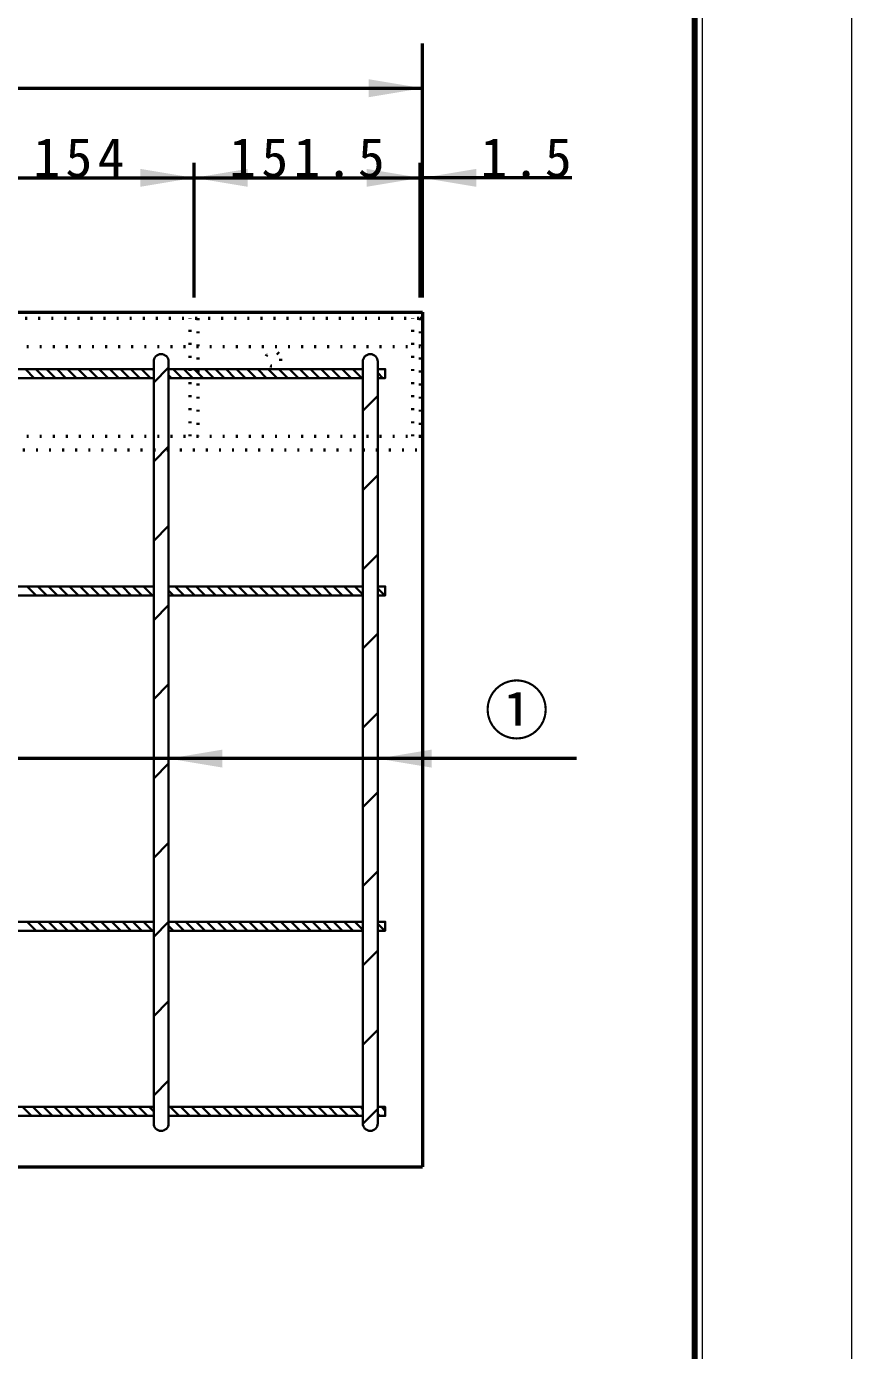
# Model space of a CAD drawing. Units: millimetres, scale not verified. Extents: x -2102 to 2102, y -1485 to 1485.
# Drawn here: x 1550 to 2102, y -599 to 288 of the extents above; entities that cross this region are included whole.
import ezdxf
from ezdxf.enums import TextEntityAlignment as Align

# ---------------------------------------------------------------- set-up
doc = ezdxf.new("R2010")
doc.units = ezdxf.units.MM
doc.header["$LTSCALE"] = 5
doc.linetypes.add('DOTTED', pattern=[1.75, 0.25, -1.5])
doc.layers.add('0-0_V-nasSTD', color=7, linetype='Continuous', lineweight=35)
doc.layers.add('0-1_0', color=7, linetype='Continuous', lineweight=50)
doc.styles.add('ＭＳ ゴシック', font='')
doc.styles.get('ＭＳ ゴシック').set_extended_font_data('MS Gothic')

msp = doc.modelspace()

# ---------------------------------------------------------------- linework, layer by layer
at = {"layer": '0-0_V-nasSTD'}
for p, q in [((1635.314, -446.62), (1635.314, 63.38)), ((1645.314, 63.38), (1645.314, -446.62)), ((1775.314, -446.62), (1775.314, 63.38)), ((1785.314, 63.38), (1785.314, -446.62)), ((1430.314, 58.38), (1635.314, 58.38)), ((1549.389, 58.38), (1555.389, 52.38)), ((1556.46, 58.38), (1562.46, 52.38)), ((1563.531, 58.38), (1569.531, 52.38)), ((1570.602, 58.38), (1576.602, 52.38)), ((1577.673, 58.38), (1583.673, 52.38)), ((1584.744, 58.38), (1590.744, 52.38)), ((1591.815, 58.38), (1597.815, 52.38)), ((1598.886, 58.38), (1604.886, 52.38)), ((1605.957, 58.38), (1611.957, 52.38)), ((1613.028, 58.38), (1619.028, 52.38)), ((1620.099, 58.38), (1626.099, 52.38)), ((1627.17, 58.38), (1633.17, 52.38)), ((1634.241, 58.38), (1635.314, 57.308)), ((1635.314, 49.464), (1645.314, 59.464)), ((1645.314, 58.38), (1775.314, 58.38)), ((1645.314, 54.379), (1647.313, 52.38)), ((1648.384, 58.38), (1654.384, 52.38)), ((1655.455, 58.38), (1661.455, 52.38)), ((1662.526, 58.38), (1668.526, 52.38)), ((1669.597, 58.38), (1675.597, 52.38)), ((1676.668, 58.38), (1682.668, 52.38)), ((1683.739, 58.38), (1689.739, 52.38)), ((1690.81, 58.38), (1696.81, 52.38)), ((1697.881, 58.38), (1703.881, 52.38)), ((1704.952, 58.38), (1710.952, 52.38)), ((1712.023, 58.38), (1718.023, 52.38)), ((1719.094, 58.38), (1725.094, 52.38)), ((1726.165, 58.38), (1732.165, 52.38)), ((1733.236, 58.38), (1739.236, 52.38)), ((1740.307, 58.38), (1746.307, 52.38)), ((1747.379, 58.38), (1753.379, 52.38)), ((1754.45, 58.38), (1760.45, 52.38)), ((1761.521, 58.38), (1767.521, 52.38)), ((1768.592, 58.38), (1774.592, 52.38)), ((1785.314, 55.801), (1788.734, 52.38)), ((1789.805, 58.38), (1790.314, 57.872)), ((1430.314, 52.38), (1635.314, 52.38)), ((1645.314, 52.38), (1775.314, 52.38)), ((1775.314, 30.365), (1785.314, 40.365)), ((1635.314, -3.569), (1645.314, 6.431)), ((1775.314, -22.668), (1785.314, -12.668)), ((1635.314, -56.602), (1645.314, -46.602)), ((1775.314, -75.701), (1785.314, -65.701)), ((1430.314, -87.174), (1635.314, -87.174)), ((1550.688, -87.174), (1556.688, -93.174)), ((1557.759, -87.174), (1563.759, -93.174)), ((1564.83, -87.174), (1570.83, -93.174)), ((1571.901, -87.174), (1577.901, -93.174)), ((1578.972, -87.174), (1584.972, -93.174)), ((1586.043, -87.174), (1592.043, -93.174)), ((1593.114, -87.174), (1599.114, -93.174)), ((1600.186, -87.174), (1606.186, -93.174)), ((1607.257, -87.174), (1613.257, -93.174)), ((1614.328, -87.174), (1620.328, -93.174)), ((1621.399, -87.174), (1627.399, -93.174)), ((1628.47, -87.174), (1634.47, -93.174)), ((1645.314, -87.174), (1775.314, -87.174)), ((1649.683, -87.174), (1655.683, -93.174)), ((1656.754, -87.174), (1662.754, -93.174)), ((1663.825, -87.174), (1669.825, -93.174)), ((1670.896, -87.174), (1676.896, -93.174)), ((1677.967, -87.174), (1683.967, -93.174)), ((1685.038, -87.174), (1691.038, -93.174)), ((1692.109, -87.174), (1698.109, -93.174)), ((1699.18, -87.174), (1705.18, -93.174)), ((1706.252, -87.174), (1712.252, -93.174)), ((1713.323, -87.174), (1719.323, -93.174)), ((1720.394, -87.174), (1726.394, -93.174)), ((1727.465, -87.174), (1733.465, -93.174)), ((1734.536, -87.174), (1740.536, -93.174)), ((1741.607, -87.174), (1747.607, -93.174)), ((1748.678, -87.174), (1754.678, -93.174)), ((1755.749, -87.174), (1761.749, -93.174)), ((1762.82, -87.174), (1768.82, -93.174)), ((1769.891, -87.174), (1775.314, -92.596)), ((1785.314, -88.454), (1790.033, -93.174)), ((1430.314, -93.174), (1635.314, -93.174)), ((1645.314, -89.876), (1648.612, -93.174)), ((1645.314, -93.174), (1775.314, -93.174)), ((1635.314, -109.635), (1645.314, -99.635)), ((1775.314, -128.734), (1785.314, -118.734)), ((1635.314, -162.668), (1645.314, -152.668)), ((1775.314, -181.767), (1785.314, -171.767)), ((1635.314, -215.701), (1645.314, -205.701)), ((1775.314, -234.8), (1785.314, -224.8)), ((1635.314, -268.734), (1645.314, -258.734)), ((1775.314, -287.833), (1785.314, -277.833)), ((1430.314, -311.62), (1635.314, -311.62)), ((1430.314, -317.62), (1635.314, -317.62)), ((1550.688, -311.62), (1556.688, -317.62)), ((1557.759, -311.62), (1563.759, -317.62)), ((1564.83, -311.62), (1570.83, -317.62)), ((1571.901, -311.62), (1577.901, -317.62)), ((1578.972, -311.62), (1584.972, -317.62)), ((1586.043, -311.62), (1592.043, -317.62)), ((1593.114, -311.62), (1599.114, -317.62)), ((1600.186, -311.62), (1606.186, -317.62)), ((1607.257, -311.62), (1613.257, -317.62)), ((1614.328, -311.62), (1620.328, -317.62)), ((1621.399, -311.62), (1627.399, -317.62)), ((1628.47, -311.62), (1634.47, -317.62)), ((1635.314, -321.767), (1645.314, -311.767)), ((1645.314, -311.62), (1775.314, -311.62)), ((1645.314, -314.321), (1648.612, -317.62)), ((1645.314, -317.62), (1775.314, -317.62)), ((1649.683, -311.62), (1655.683, -317.62)), ((1656.754, -311.62), (1662.754, -317.62)), ((1663.825, -311.62), (1669.825, -317.62)), ((1670.896, -311.62), (1676.896, -317.62)), ((1677.967, -311.62), (1683.967, -317.62)), ((1685.038, -311.62), (1691.038, -317.62)), ((1692.109, -311.62), (1698.109, -317.62)), ((1699.18, -311.62), (1705.18, -317.62)), ((1706.252, -311.62), (1712.252, -317.62)), ((1713.323, -311.62), (1719.323, -317.62)), ((1720.394, -311.62), (1726.394, -317.62)), ((1727.465, -311.62), (1733.465, -317.62)), ((1734.536, -311.62), (1740.536, -317.62)), ((1741.607, -311.62), (1747.607, -317.62)), ((1748.678, -311.62), (1754.678, -317.62)), ((1755.749, -311.62), (1761.749, -317.62)), ((1762.82, -311.62), (1768.82, -317.62)), ((1769.891, -311.62), (1775.314, -317.042)), ((1785.314, -312.9), (1790.033, -317.62)), ((1775.314, -340.866), (1785.314, -330.866)), ((1635.314, -374.8), (1645.314, -364.8)), ((1775.314, -393.899), (1785.314, -383.899)), ((1635.314, -427.833), (1645.314, -417.833)), ((1430.314, -435.62), (1635.314, -435.62)), ((1430.314, -441.62), (1635.314, -441.62)), ((1547.409, -435.62), (1553.409, -441.62)), ((1554.48, -435.62), (1560.48, -441.62)), ((1561.551, -435.62), (1567.551, -441.62)), ((1568.622, -435.62), (1574.622, -441.62)), ((1575.693, -435.62), (1581.693, -441.62)), ((1582.764, -435.62), (1588.764, -441.62)), ((1589.835, -435.62), (1595.835, -441.62)), ((1596.906, -435.62), (1602.906, -441.62)), ((1603.977, -435.62), (1609.977, -441.62)), ((1611.048, -435.62), (1617.048, -441.62)), ((1618.12, -435.62), (1624.12, -441.62)), ((1625.191, -435.62), (1631.191, -441.62)), ((1632.262, -435.62), (1635.314, -438.671)), ((1645.314, -435.62), (1775.314, -435.62)), ((1645.314, -441.62), (1775.314, -441.62)), ((1646.404, -435.62), (1652.404, -441.62)), ((1653.475, -435.62), (1659.475, -441.62)), ((1660.546, -435.62), (1666.546, -441.62)), ((1667.617, -435.62), (1673.617, -441.62)), ((1674.688, -435.62), (1680.688, -441.62)), ((1681.759, -435.62), (1687.759, -441.62)), ((1688.83, -435.62), (1694.83, -441.62)), ((1695.901, -435.62), (1701.901, -441.62)), ((1702.972, -435.62), (1708.972, -441.62)), ((1710.043, -435.62), (1716.043, -441.62)), ((1717.114, -435.62), (1723.114, -441.62)), ((1724.186, -435.62), (1730.186, -441.62)), ((1731.257, -435.62), (1737.257, -441.62)), ((1738.328, -435.62), (1744.328, -441.62)), ((1745.399, -435.62), (1751.399, -441.62)), ((1752.47, -435.62), (1758.47, -441.62)), ((1759.541, -435.62), (1765.541, -441.62)), ((1766.612, -435.62), (1772.612, -441.62)), ((1773.683, -435.62), (1775.314, -437.25)), ((1775.323, -446.923), (1785.314, -436.932)), ((1785.314, -440.179), (1786.754, -441.62)), ((1787.825, -435.62), (1790.314, -438.108))]:
    msp.add_line(p, q, dxfattribs=at)
at = {"layer": '0-0_V-nasSTD', "lineweight": 50}
msp.add_line((1918.314, -202.397), (815.314, -202.397), dxfattribs=at)
at = {"layer": '0-0_V-nasSTD', "lineweight": 18}
for points in [[(-2102.5, -1485), (-2102.5, 1485), (2102.5, 1485), (2102.5, -1485)], [(-2002.5, -1385), (-2002.5, 1385), (2002.5, 1385), (2002.5, -1385)]]:
    msp.add_lwpolyline(points, close=True, dxfattribs=at)
at = {"layer": '0-0_V-nasSTD', "lineweight": 100}
msp.add_lwpolyline([(1997.5, -1380), (1997.5, 1380), (-1997.5, 1380)], dxfattribs=at)
at = {"layer": '0-0_V-nasSTD'}
for points in [[(1785.314, 58.38), (1790.314, 58.38), (1790.314, 52.38), (1785.314, 52.38)], [(1785.314, -87.174), (1790.314, -87.174), (1790.314, -93.174), (1785.314, -93.174)], [(1785.314, -311.62), (1790.314, -311.62), (1790.314, -317.62), (1785.314, -317.62)], [(1785.314, -435.62), (1790.314, -435.62), (1790.314, -441.62), (1785.314, -441.62)]]:
    msp.add_lwpolyline(points, dxfattribs=at)
for centre, start, end in [((1640.314, 63.38), 0, 180), ((1780.314, 63.38), 0, 180), ((1640.314, -446.62), 180, 0), ((1780.314, -446.62), 180, 0)]:
    msp.add_arc(centre, 5, start, end, dxfattribs=at)
for points in [[(1779.314, 240.38), (1779.314, 252.38), (1815.314, 246.38)], [(1626.314, 180.38), (1626.314, 192.38), (1662.314, 186.38)], [(1662.314, 186.38), (1698.314, 180.38), (1698.314, 192.38)], [(1777.814, 180.38), (1777.814, 192.38), (1813.814, 186.38)], [(1815.314, 186.38), (1851.314, 180.38), (1851.314, 192.38)], [(1645.314, -202.397), (1681.314, -208.397), (1681.314, -196.397)], [(1785.314, -202.397), (1821.314, -208.397), (1821.314, -196.397)]]:
    msp.add_solid(points, dxfattribs=at)
at = {"layer": '0-1_0'}
for p, q in [((1815.314, 106.38), (1815.314, 276.38)), ((-184.686, 246.38), (1815.314, 246.38)), ((1662.314, 106.38), (1662.314, 196.38)), ((1813.814, 106.38), (1813.814, 196.38)), ((1508.314, 186.38), (1662.314, 186.38)), ((1662.314, 186.38), (1813.814, 186.38)), ((1813.814, 186.38), (1815.314, 186.38)), ((1915.314, 186.38), (1815.314, 186.38)), ((-184.686, 96.38), (1815.314, 96.38)), ((1815.314, 96.38), (1815.314, -475.62)), ((-184.686, -475.62), (1815.314, -475.62))]:
    msp.add_line(p, q, dxfattribs=at)
at = {"layer": '0-1_0', "linetype": 'DOTTED'}
for p, q in [((-183.186, 92.38), (1813.814, 92.38)), ((1659.814, 13.38), (1659.814, 92.38)), ((1664.814, 92.38), (1664.814, 13.38)), ((1808.814, 13.38), (1808.814, 92.38)), ((1813.814, 92.38), (1813.814, 13.38)), ((1813.814, 92.38), (1815.314, 92.38)), ((815.314, 73.38), (1813.814, 73.38)), ((815.314, 13.38), (1813.814, 13.38)), ((1813.814, 13.38), (1815.314, 13.38)), ((-184.686, 4.38), (1815.314, 4.38))]:
    msp.add_line(p, q, dxfattribs=at)
msp.add_circle((1715.314, 65.151), 5, dxfattribs=at)

# ---------------------------------------------------------------- texts
at = {"layer": '0-0_V-nasSTD', "style": 'ＭＳ ゴシック'}
msp.add_text('①', height=31.67, dxfattribs=at).set_placement((1856.714, -195.397), align=Align.BOTTOM_LEFT)
at = {"layer": '0-0_V-nasSTD', "char_height": 26.39, "attachment_point": 7, "style": 'ＭＳ ゴシック'}
for s, insert in [('\\T1.2;154', (1554.714, 186.38)), ('\\T1.2;151.5', (1685.864, 186.38)), ('\\T1.2;1.5', (1854.114, 186.38))]:
    msp.add_mtext(s, dxfattribs=dict(at, insert=insert))

doc.saveas('drawing.dxf')
